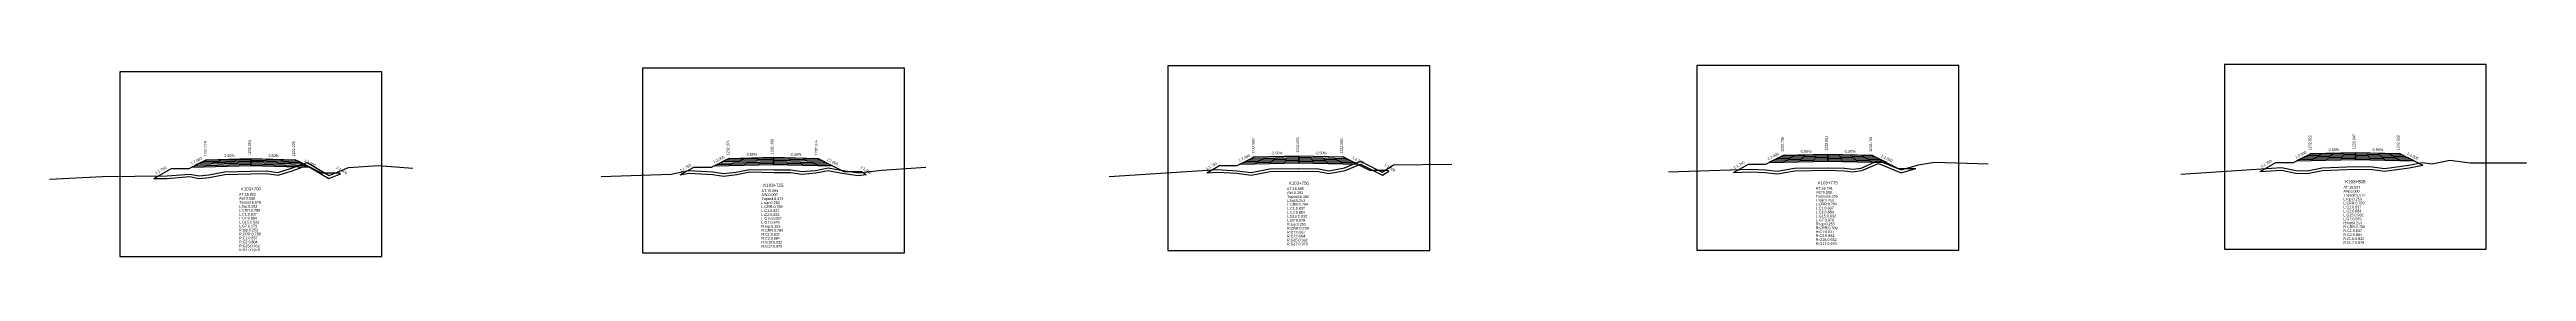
# Model space of a CAD drawing. Extents: x -7 to 78429, y 1189 to 1262.
# Drawn here: x 43532.9 to 43813.7, y 1221.2 to 1243 of the extents above; entities that cross this region are included whole.
import ezdxf
from ezdxf.enums import TextEntityAlignment as Align

# ---------------------------------------------------------------- set-up
doc = ezdxf.new("R2010")
doc.units = 0

msp = doc.modelspace()

# ---------------------------------------------------------------- linework, layer by layer
at = {"layer": 'A4_BORDER', "color": 7}
for points in [[(43540.892, 1221.227), (43570.592, 1221.227), (43570.592, 1242.227), (43540.892, 1242.227), (43540.892, 1221.227)], [(43600.126, 1221.638), (43629.826, 1221.638), (43629.826, 1242.638), (43600.126, 1242.638), (43600.126, 1221.638)], [(43659.704, 1221.884), (43689.404, 1221.884), (43689.404, 1242.884), (43659.704, 1242.884), (43659.704, 1221.884)], [(43719.659, 1221.924), (43749.359, 1221.924), (43749.359, 1242.924), (43719.659, 1242.924), (43719.659, 1221.924)], [(43779.474, 1222.044), (43809.174, 1222.044), (43809.174, 1243.044), (43779.474, 1243.044), (43779.474, 1222.044)]]:
    msp.add_lwpolyline(points, dxfattribs=at)
at = {"layer": 'CLEAR_GROUND', "color": 8}
for points in [[(43544.725, 1230.077), (43546.257, 1230.095), (43548.81, 1230.297), (43549.852, 1230.104), (43551, 1230.206), (43552.781, 1230.536), (43555.739, 1230.611), (43557.5, 1230.649), (43558.836, 1230.483), (43560.434, 1230.969), (43562.089, 1231.568), (43564.58, 1230.091), (43565.891, 1230.63)], [(43604.425, 1230.488), (43605.388, 1230.683), (43608.097, 1230.543), (43609.304, 1230.366), (43610.819, 1230.53), (43612.29, 1230.829), (43615.028, 1230.784), (43616.944, 1230.767), (43618.216, 1230.584), (43619.779, 1230.718), (43621.176, 1231.005), (43622.562, 1230.743), (43624.607, 1230.424), (43625.492, 1230.53)], [(43664.125, 1230.734), (43665.353, 1230.815), (43667.503, 1230.68), (43669.143, 1230.451), (43671.287, 1230.871), (43674.563, 1230.94), (43676.768, 1230.872), (43677.964, 1230.649), (43679.794, 1231.014), (43681.54, 1231.725), (43682.44, 1231.247), (43684.017, 1230.472), (43684.734, 1230.93)], [(43723.825, 1230.774), (43725.799, 1230.836), (43727.431, 1230.775), (43728.789, 1230.613), (43730.782, 1230.962), (43734.506, 1231.019), (43736.376, 1230.971), (43737.348, 1230.85), (43738.362, 1230.984), (43740.248, 1231.809), (43742.835, 1230.749), (43744.509, 1231.236)], [(43783.525, 1230.894), (43785.936, 1231.054), (43787.574, 1230.682), (43788.875, 1230.673), (43790.593, 1231.001), (43794.306, 1231.165), (43796.263, 1231.126), (43797.635, 1230.937), (43800.43, 1231.317), (43801.951, 1231.605), (43801.961, 1231.604)]]:
    msp.add_lwpolyline(points, dxfattribs=at)
at = {"layer": 'DESIGN_ROAD_TRIMMED', "color": 1}
for points in [[(43723.825, 1230.774), (43725.509, 1231.736), (43727.509, 1231.736), (43729.509, 1232.736), (43729.509, 1232.736), (43729.404, 1232.683), (43729.404, 1232.683), (43729.088, 1232.525), (43729.088, 1232.525), (43728.772, 1232.368), (43728.772, 1232.368), (43728.456, 1232.21), (43728.456, 1232.21), (43728.141, 1232.052), (43728.141, 1232.052), (43727.825, 1231.894), (43734.509, 1232.061), (43734.509, 1232.211), (43734.509, 1232.211), (43734.509, 1232.361), (43734.509, 1232.361), (43734.509, 1232.511), (43734.509, 1232.511), (43734.509, 1232.661), (43734.509, 1232.661), (43734.509, 1232.811), (43734.509, 1232.811), (43734.509, 1232.861), (43734.509, 1232.861), (43734.509, 1232.861), (43734.509, 1232.861), (43734.509, 1232.861), (43734.509, 1232.811), (43734.509, 1232.811), (43734.509, 1232.661), (43734.509, 1232.661), (43734.509, 1232.511), (43734.509, 1232.511), (43734.509, 1232.361), (43734.509, 1232.361), (43734.509, 1232.211), (43734.509, 1232.211), (43734.509, 1232.061), (43741.193, 1231.894), (43740.877, 1232.052), (43740.877, 1232.052), (43740.562, 1232.21), (43740.562, 1232.21), (43740.246, 1232.368), (43740.246, 1232.368), (43739.93, 1232.525), (43739.93, 1232.525), (43739.614, 1232.683), (43739.614, 1232.683), (43739.509, 1232.736), (43739.509, 1232.736), (43742.509, 1231.236), (43744.509, 1231.236)], [(43783.525, 1230.894), (43785.324, 1231.922), (43787.324, 1231.922), (43789.324, 1232.922), (43789.324, 1232.922), (43789.219, 1232.869), (43789.219, 1232.869), (43788.903, 1232.711), (43788.903, 1232.711), (43788.588, 1232.554), (43788.588, 1232.554), (43788.272, 1232.396), (43788.272, 1232.396), (43787.956, 1232.238), (43787.956, 1232.238), (43787.64, 1232.08), (43794.324, 1232.247), (43794.324, 1232.397), (43794.324, 1232.397), (43794.324, 1232.547), (43794.324, 1232.547), (43794.324, 1232.697), (43794.324, 1232.697), (43794.324, 1232.847), (43794.324, 1232.847), (43794.324, 1232.997), (43794.324, 1232.997), (43794.324, 1233.047), (43794.324, 1233.047), (43794.324, 1233.047), (43794.324, 1233.047), (43794.324, 1233.047), (43794.324, 1232.997), (43794.324, 1232.997), (43794.324, 1232.847), (43794.324, 1232.847), (43794.324, 1232.697), (43794.324, 1232.697), (43794.324, 1232.547), (43794.324, 1232.547), (43794.324, 1232.397), (43794.324, 1232.397), (43794.324, 1232.247), (43801.009, 1232.08), (43800.693, 1232.238), (43800.693, 1232.238), (43800.377, 1232.396), (43800.377, 1232.396), (43800.061, 1232.554), (43800.061, 1232.554), (43799.746, 1232.711), (43799.746, 1232.711), (43799.43, 1232.869), (43799.43, 1232.869), (43799.324, 1232.922), (43799.324, 1232.922), (43801.961, 1231.604)], [(43544.725, 1230.077), (43546.742, 1231.229), (43548.742, 1231.229), (43550.742, 1232.229), (43550.742, 1232.229), (43550.637, 1232.176), (43550.637, 1232.176), (43550.321, 1232.018), (43550.321, 1232.018), (43550.005, 1231.861), (43550.005, 1231.861), (43549.689, 1231.703), (43549.689, 1231.703), (43549.374, 1231.545), (43549.374, 1231.545), (43549.058, 1231.387), (43555.742, 1231.554), (43555.742, 1231.704), (43555.742, 1231.704), (43555.742, 1231.854), (43555.742, 1231.854), (43555.742, 1232.004), (43555.742, 1232.004), (43555.742, 1232.154), (43555.742, 1232.154), (43555.742, 1232.304), (43555.742, 1232.304), (43555.742, 1232.354), (43555.742, 1232.354), (43555.742, 1232.354), (43555.742, 1232.354), (43555.742, 1232.354), (43555.742, 1232.304), (43555.742, 1232.304), (43555.742, 1232.154), (43555.742, 1232.154), (43555.742, 1232.004), (43555.742, 1232.004), (43555.742, 1231.854), (43555.742, 1231.854), (43555.742, 1231.704), (43555.742, 1231.704), (43555.742, 1231.554), (43562.426, 1231.387), (43562.111, 1231.545), (43562.111, 1231.545), (43561.795, 1231.703), (43561.795, 1231.703), (43561.479, 1231.861), (43561.479, 1231.861), (43561.163, 1232.018), (43561.163, 1232.018), (43560.847, 1232.176), (43560.847, 1232.176), (43560.742, 1232.229), (43560.742, 1232.229), (43563.742, 1230.729), (43565.742, 1230.729), (43565.891, 1230.63)], [(43604.425, 1230.488), (43605.976, 1231.374), (43607.976, 1231.374), (43609.976, 1232.374), (43609.976, 1232.374), (43609.87, 1232.321), (43609.87, 1232.321), (43609.555, 1232.163), (43609.555, 1232.163), (43609.239, 1232.006), (43609.239, 1232.006), (43608.923, 1231.848), (43608.923, 1231.848), (43608.607, 1231.69), (43608.607, 1231.69), (43608.291, 1231.532), (43614.976, 1231.699), (43614.976, 1231.849), (43614.976, 1231.849), (43614.976, 1231.999), (43614.976, 1231.999), (43614.976, 1232.149), (43614.976, 1232.149), (43614.976, 1232.299), (43614.976, 1232.299), (43614.976, 1232.449), (43614.976, 1232.449), (43614.976, 1232.499), (43614.976, 1232.499), (43614.976, 1232.499), (43614.976, 1232.499), (43614.976, 1232.499), (43614.976, 1232.449), (43614.976, 1232.449), (43614.976, 1232.299), (43614.976, 1232.299), (43614.976, 1232.149), (43614.976, 1232.149), (43614.976, 1231.999), (43614.976, 1231.999), (43614.976, 1231.849), (43614.976, 1231.849), (43614.976, 1231.699), (43621.66, 1231.532), (43621.344, 1231.69), (43621.344, 1231.69), (43621.028, 1231.848), (43621.028, 1231.848), (43620.712, 1232.006), (43620.712, 1232.006), (43620.397, 1232.163), (43620.397, 1232.163), (43620.081, 1232.321), (43620.081, 1232.321), (43619.976, 1232.374), (43619.976, 1232.374), (43622.976, 1230.874), (43624.976, 1230.874), (43625.492, 1230.53)], [(43664.125, 1230.734), (43665.554, 1231.55), (43667.554, 1231.55), (43669.554, 1232.55), (43669.554, 1232.55), (43669.448, 1232.497), (43669.448, 1232.497), (43669.133, 1232.339), (43669.133, 1232.339), (43668.817, 1232.182), (43668.817, 1232.182), (43668.501, 1232.024), (43668.501, 1232.024), (43668.185, 1231.866), (43668.185, 1231.866), (43667.87, 1231.708), (43674.554, 1231.875), (43674.554, 1232.025), (43674.554, 1232.025), (43674.554, 1232.175), (43674.554, 1232.175), (43674.554, 1232.325), (43674.554, 1232.325), (43674.554, 1232.475), (43674.554, 1232.475), (43674.554, 1232.625), (43674.554, 1232.625), (43674.554, 1232.675), (43674.554, 1232.675), (43674.554, 1232.675), (43674.554, 1232.675), (43674.554, 1232.675), (43674.554, 1232.625), (43674.554, 1232.625), (43674.554, 1232.475), (43674.554, 1232.475), (43674.554, 1232.325), (43674.554, 1232.325), (43674.554, 1232.175), (43674.554, 1232.175), (43674.554, 1232.025), (43674.554, 1232.025), (43674.554, 1231.875), (43681.238, 1231.708), (43680.922, 1231.866), (43680.922, 1231.866), (43680.606, 1232.024), (43680.606, 1232.024), (43680.291, 1232.182), (43680.291, 1232.182), (43679.975, 1232.339), (43679.975, 1232.339), (43679.659, 1232.497), (43679.659, 1232.497), (43679.554, 1232.55), (43679.554, 1232.55), (43682.554, 1231.05), (43684.554, 1231.05), (43684.734, 1230.93)]]:
    msp.add_lwpolyline(points, dxfattribs=at)
at = {"layer": 'FINISHED_ROAD', "color": 2}
for points in [[(43725.509, 1231.736), (43727.509, 1231.736), (43729.509, 1232.736), (43729.509, 1232.736), (43734.509, 1232.861), (43739.509, 1232.736), (43739.509, 1232.736), (43742.509, 1231.236)], [(43785.324, 1231.922), (43787.324, 1231.922), (43789.324, 1232.922), (43789.324, 1232.922), (43794.324, 1233.047), (43799.324, 1232.922), (43799.324, 1232.922)], [(43546.742, 1231.229), (43548.742, 1231.229), (43550.742, 1232.229), (43550.742, 1232.229), (43555.742, 1232.354), (43560.742, 1232.229), (43560.742, 1232.229), (43563.742, 1230.729), (43565.742, 1230.729)], [(43605.976, 1231.374), (43607.976, 1231.374), (43609.976, 1232.374), (43609.976, 1232.374), (43614.976, 1232.499), (43619.976, 1232.374), (43619.976, 1232.374), (43622.976, 1230.874), (43624.976, 1230.874)], [(43665.554, 1231.55), (43667.554, 1231.55), (43669.554, 1232.55), (43669.554, 1232.55), (43674.554, 1232.675), (43679.554, 1232.55), (43679.554, 1232.55), (43682.554, 1231.05), (43684.554, 1231.05)]]:
    msp.add_lwpolyline(points, dxfattribs=at)
at = {"layer": 'LAYER_0', "color": 4}
for points in [[(43729.509, 1232.736), (43729.404, 1232.683), (43734.509, 1232.811), (43734.509, 1232.861)], [(43789.324, 1232.922), (43789.219, 1232.869), (43794.324, 1232.997), (43794.324, 1233.047)], [(43550.742, 1232.229), (43550.637, 1232.176), (43555.742, 1232.304), (43555.742, 1232.354)], [(43609.976, 1232.374), (43609.87, 1232.321), (43614.976, 1232.449), (43614.976, 1232.499)], [(43669.554, 1232.55), (43669.448, 1232.497), (43674.554, 1232.625), (43674.554, 1232.675)]]:
    msp.add_lwpolyline(points, dxfattribs=at)
at = {"layer": 'LAYER_1', "color": 4}
for points in [[(43729.404, 1232.683), (43729.088, 1232.525), (43734.509, 1232.661), (43734.509, 1232.811)], [(43789.219, 1232.869), (43788.903, 1232.711), (43794.324, 1232.847), (43794.324, 1232.997)], [(43550.637, 1232.176), (43550.321, 1232.018), (43555.742, 1232.154), (43555.742, 1232.304)], [(43609.87, 1232.321), (43609.555, 1232.163), (43614.976, 1232.299), (43614.976, 1232.449)], [(43669.448, 1232.497), (43669.133, 1232.339), (43674.554, 1232.475), (43674.554, 1232.625)]]:
    msp.add_lwpolyline(points, dxfattribs=at)
at = {"layer": 'LAYER_10', "color": 6}
for points in [[(43561.795, 1231.703), (43562.111, 1231.545), (43555.742, 1231.704), (43555.742, 1231.854)], [(43621.028, 1231.848), (43621.344, 1231.69), (43614.976, 1231.849), (43614.976, 1231.999)], [(43680.606, 1232.024), (43680.922, 1231.866), (43674.554, 1232.025), (43674.554, 1232.175)], [(43740.562, 1232.21), (43740.877, 1232.052), (43734.509, 1232.211), (43734.509, 1232.361)], [(43800.377, 1232.396), (43800.693, 1232.238), (43794.324, 1232.397), (43794.324, 1232.547)]]:
    msp.add_lwpolyline(points, dxfattribs=at)
at = {"layer": 'LAYER_11', "color": 6}
for points in [[(43562.111, 1231.545), (43562.426, 1231.387), (43555.742, 1231.554), (43555.742, 1231.704)], [(43621.344, 1231.69), (43621.66, 1231.532), (43614.976, 1231.699), (43614.976, 1231.849)], [(43680.922, 1231.866), (43681.238, 1231.708), (43674.554, 1231.875), (43674.554, 1232.025)], [(43740.877, 1232.052), (43741.193, 1231.894), (43734.509, 1232.061), (43734.509, 1232.211)], [(43800.693, 1232.238), (43801.009, 1232.08), (43794.324, 1232.247), (43794.324, 1232.397)]]:
    msp.add_lwpolyline(points, dxfattribs=at)
at = {"layer": 'LAYER_2', "color": 4}
for points in [[(43788.903, 1232.711), (43788.588, 1232.554), (43794.324, 1232.697), (43794.324, 1232.847)], [(43550.321, 1232.018), (43550.005, 1231.861), (43555.742, 1232.004), (43555.742, 1232.154)], [(43609.555, 1232.163), (43609.239, 1232.006), (43614.976, 1232.149), (43614.976, 1232.299)], [(43669.133, 1232.339), (43668.817, 1232.182), (43674.554, 1232.325), (43674.554, 1232.475)], [(43729.088, 1232.525), (43728.772, 1232.368), (43734.509, 1232.511), (43734.509, 1232.661)]]:
    msp.add_lwpolyline(points, dxfattribs=at)
at = {"layer": 'LAYER_3', "color": 4}
for points in [[(43550.005, 1231.861), (43549.689, 1231.703), (43555.742, 1231.854), (43555.742, 1232.004)], [(43609.239, 1232.006), (43608.923, 1231.848), (43614.976, 1231.999), (43614.976, 1232.149)], [(43668.817, 1232.182), (43668.501, 1232.024), (43674.554, 1232.175), (43674.554, 1232.325)], [(43728.772, 1232.368), (43728.456, 1232.21), (43734.509, 1232.361), (43734.509, 1232.511)], [(43788.588, 1232.554), (43788.272, 1232.396), (43794.324, 1232.547), (43794.324, 1232.697)]]:
    msp.add_lwpolyline(points, dxfattribs=at)
at = {"layer": 'LAYER_4', "color": 4}
for points in [[(43549.689, 1231.703), (43549.374, 1231.545), (43555.742, 1231.704), (43555.742, 1231.854)], [(43608.923, 1231.848), (43608.607, 1231.69), (43614.976, 1231.849), (43614.976, 1231.999)], [(43668.501, 1232.024), (43668.185, 1231.866), (43674.554, 1232.025), (43674.554, 1232.175)], [(43728.456, 1232.21), (43728.141, 1232.052), (43734.509, 1232.211), (43734.509, 1232.361)], [(43788.272, 1232.396), (43787.956, 1232.238), (43794.324, 1232.397), (43794.324, 1232.547)]]:
    msp.add_lwpolyline(points, dxfattribs=at)
at = {"layer": 'LAYER_5', "color": 4}
for points in [[(43549.374, 1231.545), (43549.058, 1231.387), (43555.742, 1231.554), (43555.742, 1231.704)], [(43608.607, 1231.69), (43608.291, 1231.532), (43614.976, 1231.699), (43614.976, 1231.849)], [(43668.185, 1231.866), (43667.87, 1231.708), (43674.554, 1231.875), (43674.554, 1232.025)], [(43728.141, 1232.052), (43727.825, 1231.894), (43734.509, 1232.061), (43734.509, 1232.211)], [(43787.956, 1232.238), (43787.64, 1232.08), (43794.324, 1232.247), (43794.324, 1232.397)]]:
    msp.add_lwpolyline(points, dxfattribs=at)
at = {"layer": 'LAYER_6', "color": 6}
for points in [[(43739.509, 1232.736), (43739.614, 1232.683), (43734.509, 1232.811), (43734.509, 1232.861)], [(43799.324, 1232.922), (43799.43, 1232.869), (43794.324, 1232.997), (43794.324, 1233.047)], [(43560.742, 1232.229), (43560.847, 1232.176), (43555.742, 1232.304), (43555.742, 1232.354)], [(43619.976, 1232.374), (43620.081, 1232.321), (43614.976, 1232.449), (43614.976, 1232.499)], [(43679.554, 1232.55), (43679.659, 1232.497), (43674.554, 1232.625), (43674.554, 1232.675)]]:
    msp.add_lwpolyline(points, dxfattribs=at)
at = {"layer": 'LAYER_7', "color": 6}
for points in [[(43739.614, 1232.683), (43739.93, 1232.525), (43734.509, 1232.661), (43734.509, 1232.811)], [(43799.43, 1232.869), (43799.746, 1232.711), (43794.324, 1232.847), (43794.324, 1232.997)], [(43560.847, 1232.176), (43561.163, 1232.018), (43555.742, 1232.154), (43555.742, 1232.304)], [(43620.081, 1232.321), (43620.397, 1232.163), (43614.976, 1232.299), (43614.976, 1232.449)], [(43679.659, 1232.497), (43679.975, 1232.339), (43674.554, 1232.475), (43674.554, 1232.625)]]:
    msp.add_lwpolyline(points, dxfattribs=at)
at = {"layer": 'LAYER_8', "color": 6}
for points in [[(43799.746, 1232.711), (43800.061, 1232.554), (43794.324, 1232.697), (43794.324, 1232.847)], [(43561.163, 1232.018), (43561.479, 1231.861), (43555.742, 1232.004), (43555.742, 1232.154)], [(43620.397, 1232.163), (43620.712, 1232.006), (43614.976, 1232.149), (43614.976, 1232.299)], [(43679.975, 1232.339), (43680.291, 1232.182), (43674.554, 1232.325), (43674.554, 1232.475)], [(43739.93, 1232.525), (43740.246, 1232.368), (43734.509, 1232.511), (43734.509, 1232.661)]]:
    msp.add_lwpolyline(points, dxfattribs=at)
at = {"layer": 'LAYER_9', "color": 6}
for points in [[(43561.479, 1231.861), (43561.795, 1231.703), (43555.742, 1231.854), (43555.742, 1232.004)], [(43620.712, 1232.006), (43621.028, 1231.848), (43614.976, 1231.999), (43614.976, 1232.149)], [(43680.291, 1232.182), (43680.606, 1232.024), (43674.554, 1232.175), (43674.554, 1232.325)], [(43740.246, 1232.368), (43740.562, 1232.21), (43734.509, 1232.361), (43734.509, 1232.511)], [(43800.061, 1232.554), (43800.377, 1232.396), (43794.324, 1232.547), (43794.324, 1232.697)]]:
    msp.add_lwpolyline(points, dxfattribs=at)
at = {"layer": 'NATURAL_GROUND', "color": 3}
for points in [[(43532.913, 1230.005), (43538.936, 1230.308), (43546.243, 1230.395), (43548.826, 1230.6), (43549.866, 1230.407), (43550.959, 1230.504), (43552.75, 1230.836), (43555.732, 1230.911), (43557.515, 1230.95), (43558.81, 1230.789), (43560.339, 1231.254), (43562.12, 1231.899), (43564.604, 1230.426), (43566.81, 1231.332), (43570.181, 1231.56), (43574.103, 1231.254)], [(43595.469, 1230.325), (43603.371, 1230.581), (43605.366, 1230.985), (43608.127, 1230.842), (43609.31, 1230.669), (43610.773, 1230.827), (43612.263, 1231.13), (43615.032, 1231.084), (43616.967, 1231.067), (43618.225, 1230.886), (43619.736, 1231.016), (43621.174, 1231.311), (43622.613, 1231.039), (43624.613, 1230.727), (43627.258, 1231.043), (43632.261, 1231.383)], [(43653.049, 1230.302), (43665.353, 1231.116), (43667.533, 1230.979), (43669.135, 1230.755), (43671.255, 1231.171), (43674.565, 1231.24), (43676.801, 1231.172), (43677.962, 1230.955), (43679.708, 1231.303), (43681.557, 1232.056), (43682.577, 1231.515), (43683.998, 1230.816), (43685.276, 1231.633), (43691.906, 1231.719)], [(43716.462, 1230.841), (43725.8, 1231.137), (43727.454, 1231.075), (43728.781, 1230.917), (43730.754, 1231.262), (43734.508, 1231.319), (43736.398, 1231.271), (43737.347, 1231.153), (43738.281, 1231.276), (43740.244, 1232.135), (43742.852, 1231.067), (43744.781, 1231.628), (43746.605, 1231.964), (43752.698, 1231.769)], [(43774.528, 1230.596), (43785.959, 1231.357), (43787.608, 1230.982), (43788.847, 1230.974), (43790.558, 1231.3), (43794.302, 1231.466), (43796.286, 1231.426), (43797.635, 1231.24), (43800.381, 1231.614), (43801.944, 1231.91), (43803.044, 1231.747), (43805.021, 1232.178), (43807.351, 1231.865), (43813.725, 1231.852)]]:
    msp.add_lwpolyline(points, dxfattribs=at)
at = {"layer": 'STRUCTURE_LEFT', "color": 4}
for points in [[(43729.509, 1232.736), (43729.404, 1232.683), (43729.404, 1232.683), (43729.088, 1232.525), (43729.088, 1232.525), (43728.772, 1232.368), (43728.772, 1232.368), (43728.456, 1232.21), (43728.456, 1232.21), (43728.141, 1232.052), (43728.141, 1232.052), (43727.825, 1231.894), (43734.509, 1232.061), (43734.509, 1232.211), (43734.509, 1232.211), (43734.509, 1232.361), (43734.509, 1232.361), (43734.509, 1232.511), (43734.509, 1232.511), (43734.509, 1232.661), (43734.509, 1232.661), (43734.509, 1232.811), (43734.509, 1232.811), (43734.509, 1232.861), (43734.509, 1232.861)], [(43789.324, 1232.922), (43789.219, 1232.869), (43789.219, 1232.869), (43788.903, 1232.711), (43788.903, 1232.711), (43788.588, 1232.554), (43788.588, 1232.554), (43788.272, 1232.396), (43788.272, 1232.396), (43787.956, 1232.238), (43787.956, 1232.238), (43787.64, 1232.08), (43794.324, 1232.247), (43794.324, 1232.397), (43794.324, 1232.397), (43794.324, 1232.547), (43794.324, 1232.547), (43794.324, 1232.697), (43794.324, 1232.697), (43794.324, 1232.847), (43794.324, 1232.847), (43794.324, 1232.997), (43794.324, 1232.997), (43794.324, 1233.047), (43794.324, 1233.047)], [(43550.742, 1232.229), (43550.637, 1232.176), (43550.637, 1232.176), (43550.321, 1232.018), (43550.321, 1232.018), (43550.005, 1231.861), (43550.005, 1231.861), (43549.689, 1231.703), (43549.689, 1231.703), (43549.374, 1231.545), (43549.374, 1231.545), (43549.058, 1231.387), (43555.742, 1231.554), (43555.742, 1231.704), (43555.742, 1231.704), (43555.742, 1231.854), (43555.742, 1231.854), (43555.742, 1232.004), (43555.742, 1232.004), (43555.742, 1232.154), (43555.742, 1232.154), (43555.742, 1232.304), (43555.742, 1232.304), (43555.742, 1232.354), (43555.742, 1232.354)], [(43609.976, 1232.374), (43609.87, 1232.321), (43609.87, 1232.321), (43609.555, 1232.163), (43609.555, 1232.163), (43609.239, 1232.006), (43609.239, 1232.006), (43608.923, 1231.848), (43608.923, 1231.848), (43608.607, 1231.69), (43608.607, 1231.69), (43608.291, 1231.532), (43614.976, 1231.699), (43614.976, 1231.849), (43614.976, 1231.849), (43614.976, 1231.999), (43614.976, 1231.999), (43614.976, 1232.149), (43614.976, 1232.149), (43614.976, 1232.299), (43614.976, 1232.299), (43614.976, 1232.449), (43614.976, 1232.449), (43614.976, 1232.499), (43614.976, 1232.499)], [(43669.554, 1232.55), (43669.448, 1232.497), (43669.448, 1232.497), (43669.133, 1232.339), (43669.133, 1232.339), (43668.817, 1232.182), (43668.817, 1232.182), (43668.501, 1232.024), (43668.501, 1232.024), (43668.185, 1231.866), (43668.185, 1231.866), (43667.87, 1231.708), (43674.554, 1231.875), (43674.554, 1232.025), (43674.554, 1232.025), (43674.554, 1232.175), (43674.554, 1232.175), (43674.554, 1232.325), (43674.554, 1232.325), (43674.554, 1232.475), (43674.554, 1232.475), (43674.554, 1232.625), (43674.554, 1232.625), (43674.554, 1232.675), (43674.554, 1232.675)]]:
    msp.add_lwpolyline(points, dxfattribs=at)
at = {"layer": 'STRUCTURE_RIGHT', "color": 6}
for points in [[(43734.509, 1232.861), (43734.509, 1232.861), (43734.509, 1232.811), (43734.509, 1232.811), (43734.509, 1232.661), (43734.509, 1232.661), (43734.509, 1232.511), (43734.509, 1232.511), (43734.509, 1232.361), (43734.509, 1232.361), (43734.509, 1232.211), (43734.509, 1232.211), (43734.509, 1232.061), (43741.193, 1231.894), (43740.877, 1232.052), (43740.877, 1232.052), (43740.562, 1232.21), (43740.562, 1232.21), (43740.246, 1232.368), (43740.246, 1232.368), (43739.93, 1232.525), (43739.93, 1232.525), (43739.614, 1232.683), (43739.614, 1232.683), (43739.509, 1232.736)], [(43794.324, 1233.047), (43794.324, 1233.047), (43794.324, 1232.997), (43794.324, 1232.997), (43794.324, 1232.847), (43794.324, 1232.847), (43794.324, 1232.697), (43794.324, 1232.697), (43794.324, 1232.547), (43794.324, 1232.547), (43794.324, 1232.397), (43794.324, 1232.397), (43794.324, 1232.247), (43801.009, 1232.08), (43800.693, 1232.238), (43800.693, 1232.238), (43800.377, 1232.396), (43800.377, 1232.396), (43800.061, 1232.554), (43800.061, 1232.554), (43799.746, 1232.711), (43799.746, 1232.711), (43799.43, 1232.869), (43799.43, 1232.869), (43799.324, 1232.922)], [(43555.742, 1232.354), (43555.742, 1232.354), (43555.742, 1232.304), (43555.742, 1232.304), (43555.742, 1232.154), (43555.742, 1232.154), (43555.742, 1232.004), (43555.742, 1232.004), (43555.742, 1231.854), (43555.742, 1231.854), (43555.742, 1231.704), (43555.742, 1231.704), (43555.742, 1231.554), (43562.426, 1231.387), (43562.111, 1231.545), (43562.111, 1231.545), (43561.795, 1231.703), (43561.795, 1231.703), (43561.479, 1231.861), (43561.479, 1231.861), (43561.163, 1232.018), (43561.163, 1232.018), (43560.847, 1232.176), (43560.847, 1232.176), (43560.742, 1232.229)], [(43614.976, 1232.499), (43614.976, 1232.499), (43614.976, 1232.449), (43614.976, 1232.449), (43614.976, 1232.299), (43614.976, 1232.299), (43614.976, 1232.149), (43614.976, 1232.149), (43614.976, 1231.999), (43614.976, 1231.999), (43614.976, 1231.849), (43614.976, 1231.849), (43614.976, 1231.699), (43621.66, 1231.532), (43621.344, 1231.69), (43621.344, 1231.69), (43621.028, 1231.848), (43621.028, 1231.848), (43620.712, 1232.006), (43620.712, 1232.006), (43620.397, 1232.163), (43620.397, 1232.163), (43620.081, 1232.321), (43620.081, 1232.321), (43619.976, 1232.374)], [(43674.554, 1232.675), (43674.554, 1232.675), (43674.554, 1232.625), (43674.554, 1232.625), (43674.554, 1232.475), (43674.554, 1232.475), (43674.554, 1232.325), (43674.554, 1232.325), (43674.554, 1232.175), (43674.554, 1232.175), (43674.554, 1232.025), (43674.554, 1232.025), (43674.554, 1231.875), (43681.238, 1231.708), (43680.922, 1231.866), (43680.922, 1231.866), (43680.606, 1232.024), (43680.606, 1232.024), (43680.291, 1232.182), (43680.291, 1232.182), (43679.975, 1232.339), (43679.975, 1232.339), (43679.659, 1232.497), (43679.659, 1232.497), (43679.554, 1232.55)]]:
    msp.add_lwpolyline(points, dxfattribs=at)

# ---------------------------------------------------------------- texts
at = {"layer": 'INFO_TEXT'}
for s, p in [('AT:15.822', (43554.392, 1228.127)), ('AW:0.068', (43554.392, 1227.677)), ('Topsoil:6.578', (43554.392, 1227.227)), ('AT:15.889', (43613.626, 1228.538)), ('AW:0.000', (43613.626, 1228.088)), ('Topsoil:6.374', (43613.626, 1227.638)), ('L:top:0.253', (43613.626, 1227.188)), ('AT:15.595', (43673.204, 1228.784)), ('AW:0.191', (43673.204, 1228.334)), ('Topsoil:6.392', (43673.204, 1227.884)), ('L:top:0.253', (43673.204, 1227.434)), ('L:CRR:0.789', (43673.204, 1226.984)), ('AT:16.741', (43733.159, 1228.824)), ('AW:0.000', (43733.159, 1228.374)), ('Topsoil:6.359', (43733.159, 1227.924)), ('L:top:0.253', (43733.159, 1227.474)), ('L:CRR:0.789', (43733.159, 1227.024)), ('AT:18.527', (43792.974, 1228.944)), ('AW:0.000', (43792.974, 1228.494)), ('Topsoil:5.575', (43792.974, 1228.044)), ('L:top:0.253', (43792.974, 1227.594)), ('L:CRR:0.789', (43792.974, 1227.144)), ('L:top:0.253', (43554.392, 1226.777)), ('L:CRR:0.789', (43554.392, 1226.327)), ('L:C1:0.837', (43554.392, 1225.877)), ('L:C2:0.884', (43554.392, 1225.427)), ('L:G15:0.932', (43554.392, 1224.977)), ('L:G7:0.979', (43554.392, 1224.527)), ('R:top:0.253', (43554.392, 1224.077)), ('L:CRR:0.789', (43613.626, 1226.738)), ('L:C1:0.837', (43613.626, 1226.288)), ('L:C2:0.884', (43613.626, 1225.838)), ('L:G15:0.932', (43613.626, 1225.388)), ('L:G7:0.979', (43613.626, 1224.938)), ('R:top:0.253', (43613.626, 1224.488)), ('R:CRR:0.789', (43613.626, 1224.038)), ('L:C1:0.837', (43673.204, 1226.534)), ('L:C2:0.884', (43673.204, 1226.084)), ('L:G15:0.932', (43673.204, 1225.634)), ('L:G7:0.979', (43673.204, 1225.184)), ('R:top:0.253', (43673.204, 1224.734)), ('R:CRR:0.789', (43673.204, 1224.284)), ('L:C1:0.837', (43733.159, 1226.574)), ('L:C2:0.884', (43733.159, 1226.124)), ('L:G15:0.932', (43733.159, 1225.674)), ('L:G7:0.979', (43733.159, 1225.224)), ('R:top:0.253', (43733.159, 1224.774)), ('R:CRR:0.789', (43733.159, 1224.324)), ('L:C1:0.837', (43792.974, 1226.694)), ('L:C2:0.884', (43792.974, 1226.244)), ('L:G15:0.932', (43792.974, 1225.794)), ('L:G7:0.979', (43792.974, 1225.344)), ('R:top:0.253', (43792.974, 1224.894)), ('R:CRR:0.789', (43792.974, 1224.444)), ('R:CRR:0.789', (43554.392, 1223.627)), ('R:C1:0.837', (43554.392, 1223.177)), ('R:C2:0.884', (43554.392, 1222.727)), ('R:G15:0.932', (43554.392, 1222.277)), ('R:G17:0.979', (43554.392, 1221.827)), ('R:C1:0.837', (43613.626, 1223.588)), ('R:C2:0.884', (43613.626, 1223.138)), ('R:G15:0.932', (43613.626, 1222.688)), ('R:G17:0.979', (43613.626, 1222.238)), ('R:C1:0.837', (43673.204, 1223.834)), ('R:C2:0.884', (43673.204, 1223.384)), ('R:G15:0.932', (43673.204, 1222.934)), ('R:G17:0.979', (43673.204, 1222.484)), ('R:C1:0.837', (43733.159, 1223.874)), ('R:C2:0.884', (43733.159, 1223.424)), ('R:G15:0.932', (43733.159, 1222.974)), ('R:G17:0.979', (43733.159, 1222.524)), ('R:C1:0.837', (43792.974, 1223.994)), ('R:C2:0.884', (43792.974, 1223.544)), ('R:G15:0.932', (43792.974, 1223.094)), ('R:G17:0.979', (43792.974, 1222.644))]:
    msp.add_text(s, height=0.3, dxfattribs=at).set_placement(p)
at = {"layer": 'LEFT_TEXT_H'}
for s, p in [('1232.229', (43550.742, 1232.589)), ('1232.374', (43609.976, 1232.734)), ('1232.550', (43669.554, 1232.91)), ('1232.736', (43729.509, 1233.096)), ('1232.922', (43789.324, 1233.282))]:
    msp.add_text(s, height=0.3, rotation=90, dxfattribs=at).set_placement(p)
at = {"layer": 'POINT_TEXT_H'}
for s, p in [('1232.354', (43555.742, 1232.714)), ('1232.499', (43614.976, 1232.859)), ('1232.675', (43674.554, 1233.035)), ('1232.861', (43734.509, 1233.221)), ('1233.047', (43794.324, 1233.407))]:
    msp.add_text(s, height=0.3, rotation=90, dxfattribs=at).set_placement(p)
at = {"layer": 'RIGHT_TEXT_H'}
for s, p in [('1232.229', (43560.742, 1232.589)), ('1232.374', (43619.976, 1232.734)), ('1232.550', (43679.554, 1232.91)), ('1232.736', (43739.509, 1233.096)), ('1232.922', (43799.324, 1233.282))]:
    msp.add_text(s, height=0.3, rotation=90, dxfattribs=at).set_placement(p)
at = {"layer": 'SLOPE_left'}
for s, rotation, p in [('1:2.000', 26.565, (43668.473, 1232.211)), ('1:2.000', 26.565, (43728.429, 1232.397)), ('1:2.000', 26.565, (43788.244, 1232.583)), ('1:1.750', 29.745, (43545.644, 1230.809)), ('1:2.000', 26.565, (43549.662, 1231.89)), ('1:1.750', 29.745, (43605.111, 1231.087)), ('1:2.000', 26.565, (43608.895, 1232.035)), ('1:1.750', 29.745, (43664.75, 1231.298)), ('1:1.750', 29.745, (43724.578, 1231.411)), ('1:1.750', 29.745, (43784.336, 1231.564))]:
    msp.add_text(s, height=0.3, rotation=rotation, dxfattribs=at).set_placement(p, align=Align.BOTTOM_CENTER)
at = {"layer": 'SLOPE_right'}
for s, rotation, p in [('1:2.000', -26.565, (43800.723, 1232.424)), ('1:2.000', -26.565, (43562.323, 1231.64)), ('1:1.500', -33.69, (43565.916, 1230.829)), ('1:2.000', -26.565, (43621.556, 1231.785)), ('1:1.500', -33.69, (43625.334, 1230.852)), ('1:2.000', -26.565, (43681.134, 1231.961)), ('1:1.500', -33.69, (43684.744, 1231.14)), ('1:2.000', -26.565, (43741.09, 1232.147))]:
    msp.add_text(s, height=0.3, rotation=rotation, dxfattribs=at).set_placement(p, align=Align.BOTTOM_CENTER)
at = {"layer": 'SLOPE_TEXT'}
for p in [(43553.242, 1232.532), (43558.242, 1232.532), (43612.476, 1232.677), (43617.476, 1232.677), (43672.054, 1232.852), (43677.054, 1232.852), (43732.009, 1233.039), (43737.009, 1233.039), (43791.824, 1233.225), (43796.824, 1233.225)]:
    msp.add_text('-2.50%', height=0.3, dxfattribs=at).set_placement(p, align=Align.CENTER)
at = {"layer": 'STATION_TITLE'}
for s, p in [('K103+700', (43555.742, 1228.727)), ('K103+725', (43614.976, 1229.138)), ('K103+750', (43674.554, 1229.384)), ('K103+775', (43734.509, 1229.424)), ('K103+800', (43794.324, 1229.544))]:
    msp.add_text(s, height=0.36, dxfattribs=at).set_placement(p, align=Align.CENTER)

doc.saveas('drawing.dxf')
